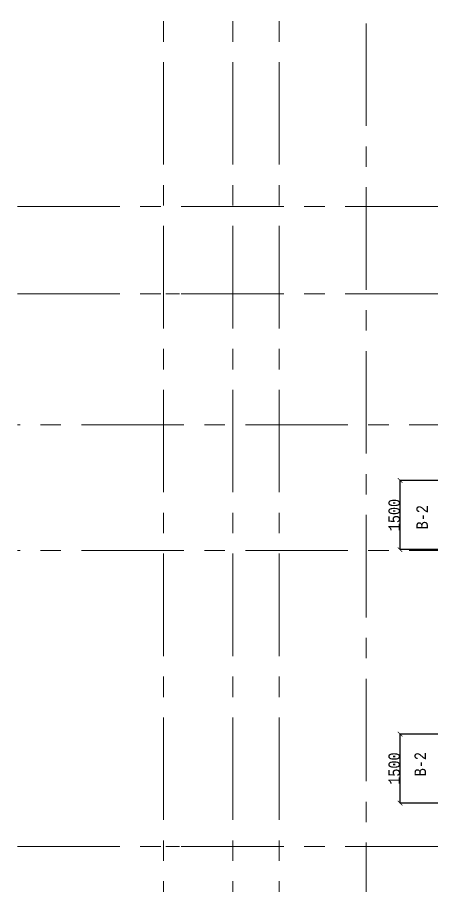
# Model space of a CAD drawing. Header units: millimetres. Extents: x -689206 to 4969298, y -1019800 to 703299.
# Drawn here: x -182620 to -173633, y -443362 to -424516 of the extents above; entities that cross this region are included whole.
import ezdxf

# ---------------------------------------------------------------- set-up
doc = ezdxf.new("R2010")
doc.units = ezdxf.units.MM
doc.linetypes.add('осеваяX2', pattern=[101.6, 63.5, -12.7, 12.7, -12.7])
doc.layers.add('РАЗМЕРЫ', color=7, linetype='Continuous', lineweight=9)
doc.layers.add('стены', color=7, linetype='Continuous', lineweight=20)
doc.styles.add('Аннотативный', font='isocteur.ttf', dxfattribs={"width": 0.7, "height": 250})
doc.dimstyles.new('Аннотативный', dxfattribs={"dimscale": 0, "dimtxt": 250, "dimasz": 100, "dimexe": 1.25, "dimexo": 0.625, "dimtad": 1, "dimdec": 0, "dimtxsty": 'Аннотативный', "dimblk": 'ARCHTICK', "dimcen": 2.5, "dimadec": 0, "dimazin": 0, "dimtfac": 1, "dimtdec": 0, "dimtmove": 0, "dimatfit": 3, "dimfxl": 1, "dimarcsym": 0})

# ---------------------------------------------------------------- blocks, each defined once
blk = doc.blocks.new('_ArchTick')
at = {"color": 0, "linetype": 'ByBlock', "const_width": 0.15}
blk.add_lwpolyline([(-0.5, -0.5), (0.5, 0.5)], dxfattribs=at)
blk = doc.blocks.new('*D3105')
at = {"layer": 'Defpoints', "color": 0, "lineweight": 30, "transparency": 16777216}
for p in [(-174317, -440071), (-173429, -440071), (-173429, -441571)]:
    blk.add_point(p, dxfattribs=at)
at = {"layer": 'стены', "color": 0, "lineweight": -2, "transparency": 16777216}
for p, q in [((-173430, -440071), (-174318, -440071)), ((-174317, -441571), (-174317, -440071)), ((-173430, -441571), (-174318, -441571))]:
    blk.add_line(p, q, dxfattribs=at)
at = {"layer": 'стены', "color": 0, "lineweight": -2, "transparency": 16777216, "xscale": 100, "yscale": 100, "zscale": 100}
for p, rotation in [((-174317, -440071), 90), ((-174317, -441571), 270)]:
    blk.add_blockref('_ArchTick', p, dxfattribs=dict(at, rotation=rotation))
at = {"layer": 'стены', "color": 0, "lineweight": 5, "transparency": 16777216, "insert": (-174442, -440821), "char_height": 250, "attachment_point": 5, "rotation": 90, "style": 'Аннотативный'}
blk.add_mtext('1500', dxfattribs=at)
blk = doc.blocks.new('*D3106')
at = {"layer": 'Defpoints', "color": 0, "lineweight": 30, "transparency": 16777216}
for p in [(-174317, -434568), (-173429, -434568), (-173429, -436068)]:
    blk.add_point(p, dxfattribs=at)
at = {"layer": 'стены', "color": 0, "lineweight": -2, "transparency": 16777216}
for p, q in [((-173430, -434568), (-174318, -434568)), ((-174317, -436068), (-174317, -434568)), ((-173430, -436068), (-174318, -436068))]:
    blk.add_line(p, q, dxfattribs=at)
at = {"layer": 'стены', "color": 0, "lineweight": -2, "transparency": 16777216, "xscale": 100, "yscale": 100, "zscale": 100}
for p, rotation in [((-174317, -434568), 90), ((-174317, -436068), 270)]:
    blk.add_blockref('_ArchTick', p, dxfattribs=dict(at, rotation=rotation))
at = {"layer": 'стены', "color": 0, "lineweight": 5, "transparency": 16777216, "insert": (-174442, -435318), "char_height": 250, "attachment_point": 5, "rotation": 90, "style": 'Аннотативный'}
blk.add_mtext('1500', dxfattribs=at)

msp = doc.modelspace()

# ---------------------------------------------------------------- linework, layer by layer
at = {"layer": 'РАЗМЕРЫ', "linetype": 'осеваяX2', "lineweight": 5, "ltscale": 35}
for p, q in [((-179452.9, -491718.3), (-179451.7, -424515.6)), ((-175053.4, -424648.3), (-175053.4, -491718.3)), ((-182620.4, -428624.1), (-132779.1, -428624.1)), ((-132779.1, -433363.3), (-182620.4, -433363.3)), ((-132779.1, -436085.7), (-182620.4, -436085.7))]:
    msp.add_line(p, q, dxfattribs=at)
at = {"layer": 'стены', "linetype": 'осеваяX2', "lineweight": 5, "ltscale": 35}
for p, q in [((-177943.4, -491718.3), (-177943.4, -424515.6)), ((-176943.4, -491718.3), (-176943.4, -424515.6)), ((-182620.4, -430515.6), (-132779.1, -430515.6)), ((-182620.4, -442515.6), (-132779.1, -442515.6))]:
    msp.add_line(p, q, dxfattribs=at)
at = {"layer": 'стены', "lineweight": 5}
for p, q in [((-179101.4, -430515.6), (-179401.4, -430515.6)), ((-179101.4, -442515.6), (-179401.4, -442515.6))]:
    msp.add_line(p, q, dxfattribs=at)

# ---------------------------------------------------------------- texts
at = {"layer": 'РАЗМЕРЫ', "lineweight": 20, "ltscale": 150, "char_height": 250, "width": 922.913, "attachment_point": 1, "rotation": 90, "style": 'Аннотативный'}
for insert in [(-173963.7, -435628.3), (-174003.7, -440988.3)]:
    msp.add_mtext('В-2', dxfattribs=dict(at, insert=insert))

# ---------------------------------------------------------------- dimensions: what is measured, and where the dimension line sits
at = {"layer": 'стены', "lineweight": 5}
for base, p1, p2, picture, middle in [((-174316.6, -434568.3), (-173429.4, -436068.3), (-173429.4, -434568.3), '*D3106', (-174442.3, -435318.3)), ((-174316.6, -440071.3), (-173429.4, -441571.3), (-173429.4, -440071.3), '*D3105', (-174442.3, -440821.3))]:
    dim = msp.add_linear_dim(base=base, p1=p1, p2=p2, angle=90, dimstyle='Аннотативный', dxfattribs=at)
    dim.commit()
    dim.dimension.update_dxf_attribs({"geometry": picture, "text_midpoint": middle})

doc.saveas('drawing.dxf')
